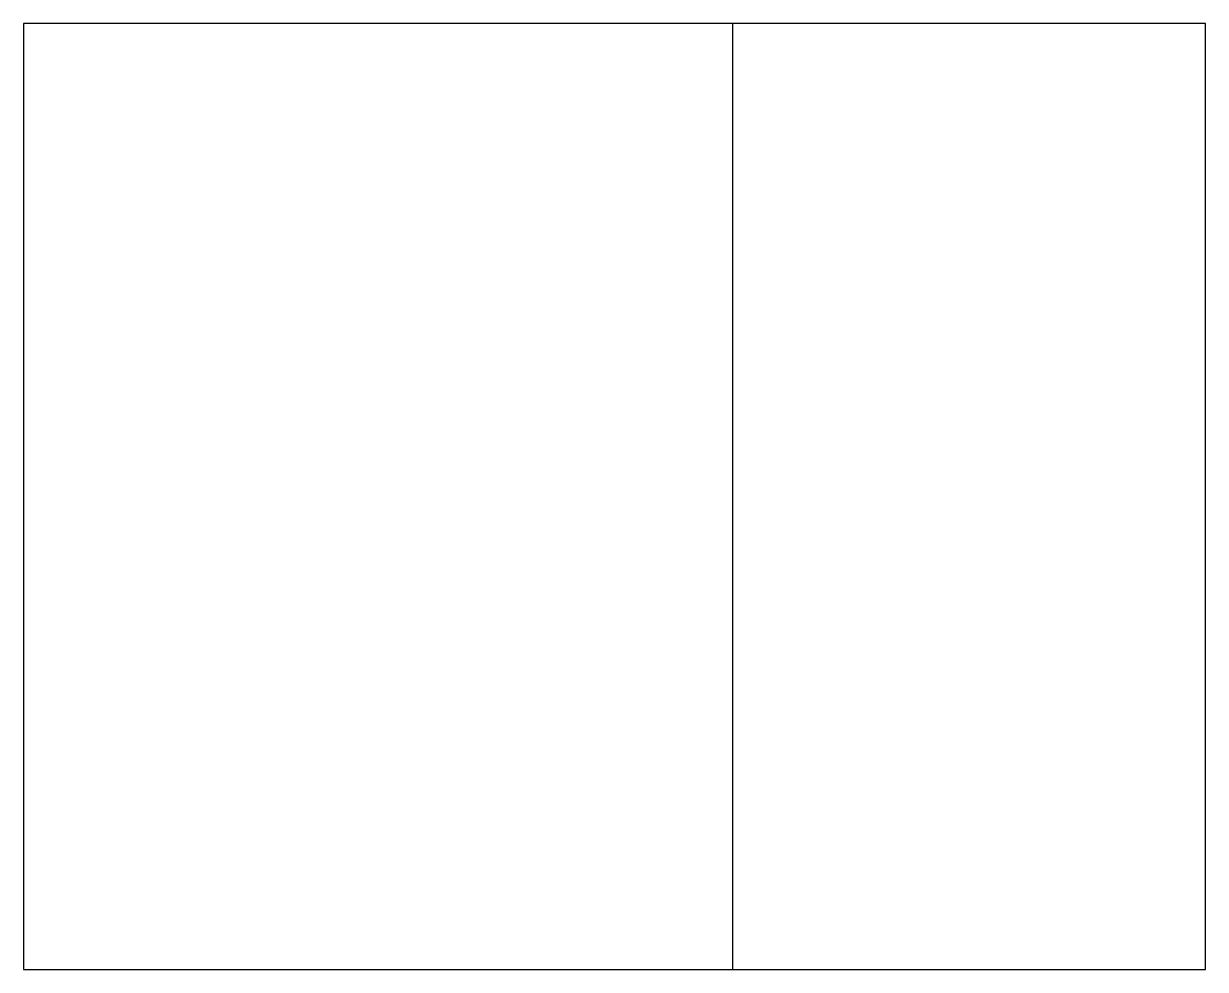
# Model space of a CAD drawing. Header units: metres. Extents: x 0 to 10, y 0 to 8.
import ezdxf

# ---------------------------------------------------------------- set-up
doc = ezdxf.new("R2010")
doc.units = ezdxf.units.M
doc.layers.add('DUVAR', color=7, linetype='Continuous')
doc.layers.add('KAPI', color=7, linetype='Continuous')

msp = doc.modelspace()

# ---------------------------------------------------------------- linework, layer by layer
at = {"layer": 'DUVAR'}
msp.add_line((6, 0), (6, 8), dxfattribs=at)
msp.add_lwpolyline([(0, 0), (10, 0), (10, 8), (0, 8)], close=True, dxfattribs=at)
at = {"layer": 'KAPI'}
msp.add_line((2, 0), (3, 0), dxfattribs=at)

doc.saveas('drawing.dxf')
